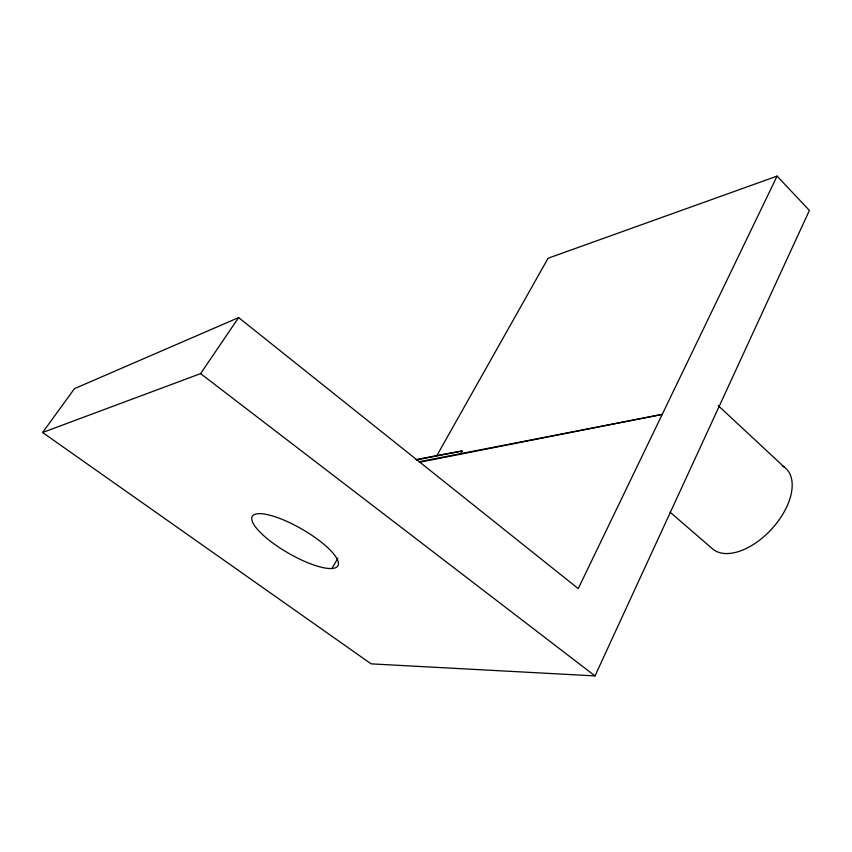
<?xml version="1.0" encoding="UTF-8"?>
<svg xmlns="http://www.w3.org/2000/svg" width="852" height="852" viewBox="0 0 852 852"><rect width="100%" height="100%" fill="white"/><g stroke="black" fill="none" stroke-linecap="round" stroke-linejoin="round"><path stroke-width="1.28" d="M777.088 176.098L578.242 588.615L238.635 317.594L74.444 388.661L42.6 432.507L371.121 663.857L595.005 675.902L809.4 210.433L777.088 176.098L548.07 258.252L436.884 455.586L416.095 459.654M460.847 453.285L462.125 450.974L436.884 455.586M331.907 568.508L337.914 558.145M42.6 432.507L200.603 373.613L238.635 317.594M419.28 461.72L662.228 414.392L419.855 462.21M416.66 459.878L462.125 450.974M200.603 373.613L595.005 675.902M670.045 512.137L712.08 548.454A54.432 30.629 -47.4 0 0 774.063 526.344A54.432 30.629 -47.4 0 0 782.242 465.842M718.236 405.637L784.202 467.056M263.396 535.365A49.405 13.781 30 0 0 336.54 567.219A49.405 13.781 30 0 0 285.388 520.742A49.405 13.781 30 0 0 263.396 535.365"/></g></svg>
